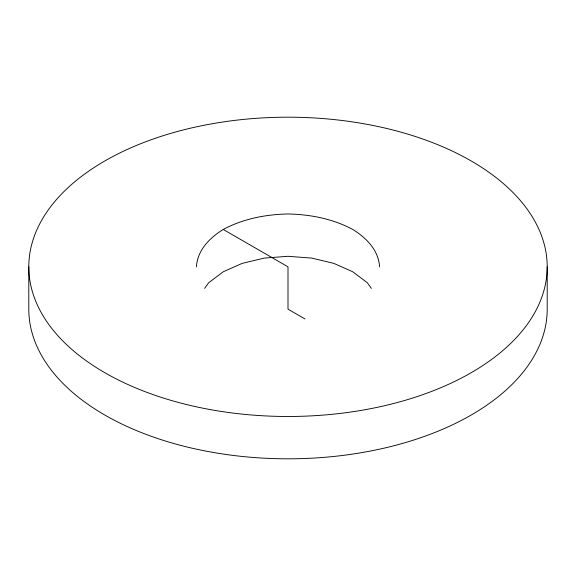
<?xml version="1.0" encoding="UTF-8"?>
<svg xmlns="http://www.w3.org/2000/svg" width="576" height="576" viewBox="0 0 576 576"><rect width="100%" height="100%" fill="white"/><g stroke="black" fill="none" stroke-linecap="round" stroke-linejoin="round"><path stroke-width="0.86" d="M196.416 266.839C197.402 250.142 209.75 237.787 223.243 229.45C243.144 218.779 265.579 214.459 288 213.962C310.421 214.459 332.856 218.779 352.757 229.45C366.25 237.787 378.598 250.142 379.584 266.839M204.617 288.396L208.685 282.722L223.243 271.778L242.208 263.369L264.298 258.091L288 256.291L311.702 258.091L333.792 263.369L352.757 271.778L367.315 282.722L371.383 288.396M223.243 229.45L288 266.839L288 309.161L304.963 318.953M547.2 266.839A259.2 149.645 0 0 1 158.4 396.432A259.2 149.645 0 0 1 158.4 137.239A259.2 149.645 0 0 1 547.2 266.839L547.2 309.161A259.2 149.645 0 0 1 288 458.813A259.2 149.645 0 0 1 28.8 309.161L28.8 266.839"/></g></svg>
